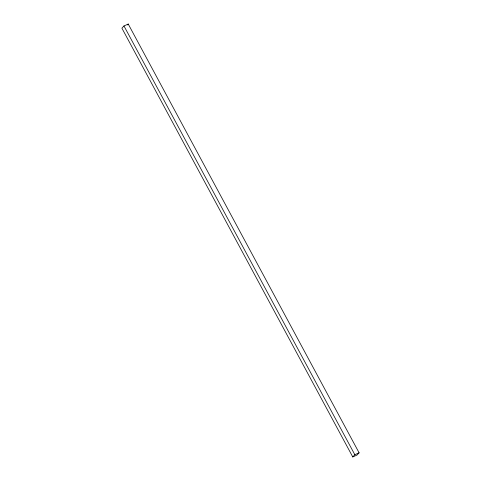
<?xml version="1.0" encoding="UTF-8"?>
<svg xmlns="http://www.w3.org/2000/svg" width="481" height="481" viewBox="0 0 481 481"><rect width="100%" height="100%" fill="white"/><g stroke="black" fill="none" stroke-linecap="round" stroke-linejoin="round"><path stroke-width="0.72" d="M123.972 25.962L121.897 28.181L352.765 456.95L357.028 455.038L359.103 452.819L128.235 24.05L123.972 25.962L354.84 454.725L352.765 456.95M127.405 24.94L128.235 24.05M354.84 454.725L359.103 452.819"/></g></svg>
